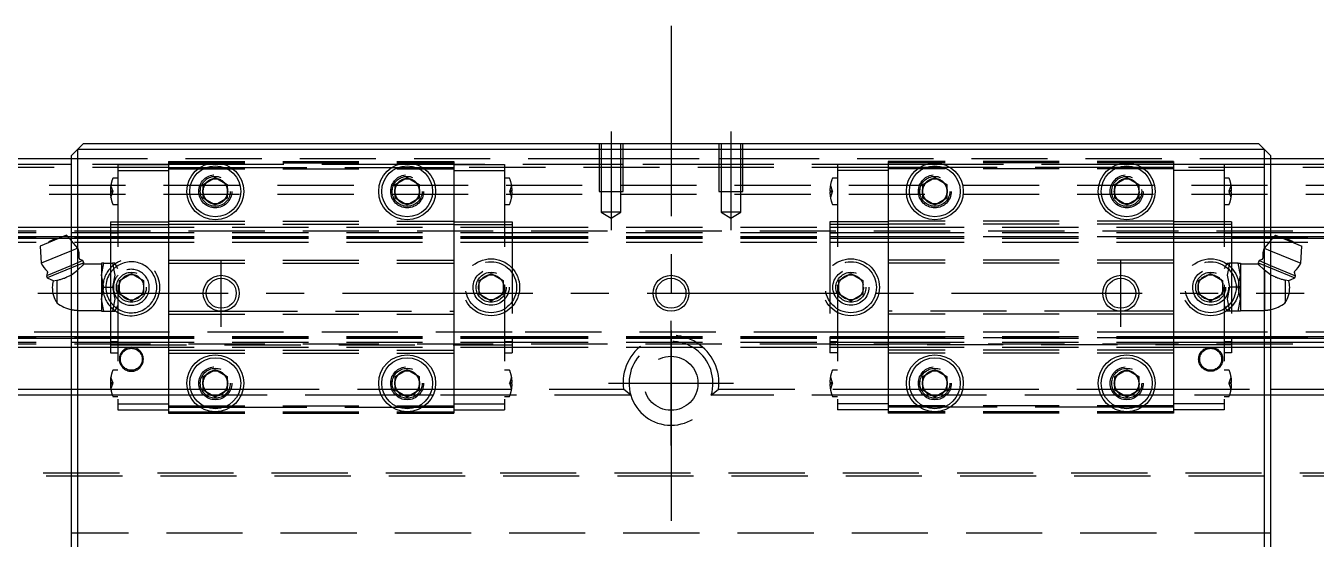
# Model space of a CAD drawing. Extents: x -8 to 924, y -350 to 120.
# Drawn here: x 182.4 to 397.6, y 34 to 119.6 of the extents above; entities that cross this region are included whole.
import ezdxf

# ---------------------------------------------------------------- set-up
doc = ezdxf.new("R2010")
doc.units = 0
doc.linetypes.add('CENTER', pattern=[50.8, 31.75, -6.35, 6.35, -6.35])
doc.linetypes.add('DASHED', pattern=[19.05, 12.7, -6.35])
doc.layers.get('0').update_dxf_attribs({"linetype": 'CONTINUOUS'})
doc.layers.add('CENTER', color=1, linetype='CENTER')

msp = doc.modelspace()

# ---------------------------------------------------------------- linework, layer by layer
at = {"color": 7, "linetype": 'CONTINUOUS'}
for p, q in [((190, 98), (191, 99)), ((191, 99), (192, 100)), ((191, 99), (191, -99)), ((389, 99), (191, 99)), ((192, 100), (388, 100)), ((388, 100), (389, 99)), ((389, 99), (390, 98)), ((389, -99), (389, 99)), ((2, 97.5), (190, 97.5)), ((190, -98), (190, 98)), ((390, 98), (390, -98)), ((390, 97.5), (578, 97.5)), ((190, 96.5), (1, 96.5)), ((579, 96.5), (390, 96.5)), ((212, 93.15), (214, 94.31)), ((212, 90.85), (212, 93.15)), ((214, 94.31), (216, 93.15)), ((216, 93.15), (216, 90.85)), ((244, 93.15), (246, 94.31)), ((244, 90.85), (244, 93.15)), ((246, 94.31), (248, 93.15)), ((248, 93.15), (248, 90.85)), ((332, 93.15), (334, 94.31)), ((332, 90.85), (332, 93.15)), ((334, 94.31), (336, 93.15)), ((336, 93.15), (336, 90.85)), ((364, 93.15), (366, 94.31)), ((364, 90.85), (364, 93.15)), ((366, 94.31), (368, 93.15)), ((368, 93.15), (368, 90.85)), ((214, 89.69), (212, 90.85)), ((216, 90.85), (214, 89.69)), ((246, 89.69), (244, 90.85)), ((248, 90.85), (246, 89.69)), ((334, 89.69), (332, 90.85)), ((336, 90.85), (334, 89.69)), ((366, 89.69), (364, 90.85)), ((368, 90.85), (366, 89.69)), ((0, 86), (190, 86)), ((0, 84.48), (188.73, 84.48)), ((0, 84.2), (188.05, 84.2)), ((189.2, 84.68), (184.77, 82.84)), ((190, 83.76), (189.2, 84.68)), ((189.37, 84.48), (190, 84.48)), ((189.62, 84.2), (190, 84.2)), ((390, 86), (580, 86)), ((390.8, 84.68), (390, 83.76)), ((390, 84.48), (390.63, 84.48)), ((390, 84.2), (390.38, 84.2)), ((390.8, 84.68), (395.23, 82.84)), ((391.27, 84.48), (580, 84.48)), ((391.95, 84.2), (580, 84.2)), ((184.77, 82.84), (184.97, 80)), ((190, 82.09), (184.97, 80)), ((390, 82.09), (395.03, 80)), ((395.03, 80), (395.23, 82.84)), ((190, 79.66), (185.83, 77.93)), ((390, 79.66), (394.17, 77.93)), ((186.04, 78.44), (185.83, 77.93)), ((185.83, 77.93), (185.98, 77.56)), ((190, 79.22), (185.98, 77.56)), ((185.98, 77.56), (187.1, 77.09)), ((188.6, 77.46), (188.73, 77.5)), ((188.73, 77.5), (188.86, 77.55)), ((188.86, 77.55), (189, 77.61)), ((189, 77.61), (189.13, 77.66)), ((189.13, 77.66), (189.26, 77.72)), ((189.26, 77.72), (189.39, 77.78)), ((189.39, 77.78), (189.52, 77.85)), ((189.52, 77.85), (189.66, 77.91)), ((189.66, 77.91), (189.79, 77.98)), ((189.79, 77.98), (189.91, 78.05)), ((189.91, 78.05), (190, 78.1)), ((390, 79.22), (394.02, 77.56)), ((390.09, 78.05), (390, 78.1)), ((390.22, 77.98), (390.09, 78.05)), ((390.35, 77.91), (390.22, 77.98)), ((390.48, 77.84), (390.35, 77.91)), ((390.61, 77.78), (390.48, 77.84)), ((390.74, 77.72), (390.61, 77.78)), ((390.88, 77.66), (390.74, 77.72)), ((391.01, 77.61), (390.88, 77.66)), ((391.14, 77.55), (391.01, 77.61)), ((391.27, 77.5), (391.14, 77.55)), ((391.41, 77.46), (391.27, 77.5)), ((392.9, 77.09), (394.02, 77.56)), ((394.17, 77.93), (393.96, 78.44)), ((394.02, 77.56), (394.17, 77.93)), ((186.94, 77.07), (187.6, 77.18)), ((187.6, 77.18), (187.74, 77.21)), ((187.6, 77.18), (187.6, 73.4)), ((187.74, 77.21), (187.88, 77.24)), ((187.88, 77.24), (188.02, 77.28)), ((188.02, 77.28), (188.17, 77.32)), ((188.17, 77.32), (188.32, 77.36)), ((188.32, 77.36), (188.47, 77.41)), ((188.47, 77.41), (188.6, 77.46)), ((391.53, 77.41), (391.41, 77.46)), ((391.69, 77.36), (391.53, 77.41)), ((391.84, 77.32), (391.69, 77.36)), ((391.98, 77.28), (391.84, 77.32)), ((392.13, 77.24), (391.98, 77.28)), ((392.27, 77.21), (392.13, 77.24)), ((392.4, 77.18), (392.27, 77.21)), ((393.06, 77.07), (392.4, 77.18)), ((392.4, 77.18), (392.4, 73.4)), ((0, 67.8), (190, 67.8)), ((0, 67.52), (190, 67.52)), ((390, 67.8), (580, 67.8)), ((390, 67.52), (580, 67.52)), ((0, 66), (190, 66)), ((390, 66), (580, 66)), ((212, 61.15), (214, 62.31)), ((212, 58.85), (212, 61.15)), ((214, 62.31), (216, 61.15)), ((216, 61.15), (216, 58.85)), ((244, 61.15), (246, 62.31)), ((244, 58.85), (244, 61.15)), ((246, 62.31), (248, 61.15)), ((248, 61.15), (248, 58.85)), ((332, 61.15), (334, 62.31)), ((332, 58.85), (332, 61.15)), ((334, 62.31), (336, 61.15)), ((336, 61.15), (336, 58.85)), ((364, 61.15), (366, 62.31)), ((364, 58.85), (364, 61.15)), ((366, 62.31), (368, 61.15)), ((368, 61.15), (368, 58.85)), ((177.94, 59), (190, 59)), ((214, 57.69), (212, 58.85)), ((216, 58.85), (214, 57.69)), ((246, 57.69), (244, 58.85)), ((248, 58.85), (246, 57.69)), ((334, 57.69), (332, 58.85)), ((336, 58.85), (334, 57.69)), ((366, 57.69), (364, 58.85)), ((368, 58.85), (366, 57.69)), ((390, 59), (402.06, 59)), ((190, 58), (176.71, 58)), ((403.29, 58), (390, 58))]:
    msp.add_line(p, q, dxfattribs=at)
at = {"color": 3, "linetype": 'DASHED'}
for p, q in [((278, 100), (278, 92)), ((278.35, 100), (278.35, 92)), ((281.65, 92), (281.65, 100)), ((282, 92), (282, 100)), ((298, 100), (298, 92)), ((298.35, 100), (298.35, 92)), ((301.65, 92), (301.65, 100)), ((302, 92), (302, 100)), ((190, 97.5), (278, 97.5)), ((206.2, 97), (206.2, 96)), ((206.2, 97), (253.8, 97)), ((253.8, 97), (253.8, 96)), ((278, 97.5), (282, 97.5)), ((282, 97.5), (298, 97.5)), ((298, 97.5), (302, 97.5)), ((302, 97.5), (390, 97.5)), ((326.2, 97), (326.2, 96)), ((373.8, 97), (326.2, 97)), ((373.8, 97), (373.8, 96)), ((206.2, 96), (0.5, 96)), ((206.2, 96.5), (190, 96.5)), ((197.77, 96.45), (206.2, 96.45)), ((197.77, 96.45), (197.77, 95.45)), ((197.77, 95.45), (197.77, 56.55)), ((197.77, 95.45), (206.2, 95.45)), ((206.2, 96.75), (253.8, 96.75)), ((212.48, 96.5), (206.2, 96.5)), ((206.2, 96), (206.2, 87)), ((206.2, 96), (211.44, 96)), ((206.2, 95.75), (253.8, 95.75)), ((211.44, 96), (212.56, 96)), ((215.52, 96.5), (212.48, 96.5)), ((212.56, 96), (215.44, 96)), ((215.44, 96), (216.56, 96)), ((244.48, 96.5), (215.52, 96.5)), ((216.56, 96), (243.44, 96)), ((243.44, 96), (244.56, 96)), ((247.52, 96.5), (244.48, 96.5)), ((244.56, 96), (247.44, 96)), ((247.44, 96), (248.56, 96)), ((253.8, 96.5), (247.52, 96.5)), ((248.56, 96), (253.8, 96)), ((278, 96.5), (253.8, 96.5)), ((253.8, 96.45), (262.23, 96.45)), ((253.8, 96), (253.8, 87)), ((326.2, 96), (253.8, 96)), ((253.8, 95.45), (262.23, 95.45)), ((262.23, 96.45), (262.23, 95.45)), ((262.23, 95.45), (262.23, 56.55)), ((282, 96.5), (278, 96.5)), ((298, 96.5), (282, 96.5)), ((302, 96.5), (298, 96.5)), ((326.2, 96.5), (302, 96.5)), ((317.77, 96.45), (317.77, 95.45)), ((326.2, 96.45), (317.77, 96.45)), ((326.2, 95.45), (317.77, 95.45)), ((317.77, 95.45), (317.77, 56.55)), ((373.8, 96.75), (326.2, 96.75)), ((332.48, 96.5), (326.2, 96.5)), ((326.2, 96), (326.2, 87)), ((331.44, 96), (326.2, 96)), ((373.8, 95.75), (326.2, 95.75)), ((332.56, 96), (331.44, 96)), ((335.52, 96.5), (332.48, 96.5)), ((335.44, 96), (332.56, 96)), ((336.56, 96), (335.44, 96)), ((364.48, 96.5), (335.52, 96.5)), ((363.44, 96), (336.56, 96)), ((364.56, 96), (363.44, 96)), ((367.52, 96.5), (364.48, 96.5)), ((367.44, 96), (364.56, 96)), ((368.56, 96), (367.44, 96)), ((373.8, 96.5), (367.52, 96.5)), ((373.8, 96), (368.56, 96)), ((390, 96.5), (373.8, 96.5)), ((382.23, 96.45), (373.8, 96.45)), ((373.8, 96), (373.8, 87)), ((579.5, 96), (373.8, 96)), ((382.23, 95.45), (373.8, 95.45)), ((382.23, 96.45), (382.23, 95.45)), ((382.23, 95.45), (382.23, 56.55)), ((580, 93), (0, 93)), ((196.9, 92.1), (196.58, 93)), ((197.77, 94.2), (196.99, 94.2)), ((263.01, 94.2), (262.23, 94.2)), ((263.42, 93), (263.1, 92.1)), ((316.58, 93), (316.9, 92.1)), ((317.77, 94.2), (316.99, 94.2)), ((383.01, 94.2), (382.23, 94.2)), ((383.1, 92.1), (383.42, 93)), ((580, 91.5), (0, 91.5)), ((196.58, 92.1), (196.5, 92.1)), ((196.5, 91.9), (196.58, 91.9)), ((196.58, 92.1), (196.9, 92.1)), ((196.58, 91.9), (196.58, 92.1)), ((196.58, 91), (196.9, 91.9)), ((196.58, 91.9), (196.9, 91.9)), ((196.9, 92.1), (196.94, 92)), ((196.9, 91.9), (196.94, 92)), ((211.5, 92), (211.53, 92.41)), ((243.5, 92), (243.53, 92.41)), ((263.1, 92.1), (263.06, 92)), ((263.1, 91.9), (263.06, 92)), ((263.42, 92.1), (263.1, 92.1)), ((263.1, 91.9), (263.42, 91)), ((263.42, 91.9), (263.1, 91.9)), ((263.5, 92.1), (263.42, 92.1)), ((263.42, 92.1), (263.42, 91.9)), ((263.42, 91.9), (263.5, 91.9)), ((278, 92), (282, 92)), ((278.35, 92), (278.35, 88.5)), ((281.65, 88.5), (281.65, 92)), ((298, 92), (302, 92)), ((298.35, 92), (298.35, 88.5)), ((301.65, 88.5), (301.65, 92)), ((316.5, 92.1), (316.58, 92.1)), ((316.58, 91.9), (316.5, 91.9)), ((316.58, 92.1), (316.9, 92.1)), ((316.58, 92.1), (316.58, 91.9)), ((316.9, 91.9), (316.58, 91)), ((316.58, 91.9), (316.9, 91.9)), ((316.9, 92.1), (316.94, 92)), ((316.9, 91.9), (316.94, 92)), ((331.5, 92), (331.53, 92.41)), ((368.48, 92.29), (368.5, 92)), ((383.1, 92.1), (383.06, 92)), ((383.1, 91.9), (383.06, 92)), ((383.42, 92.1), (383.1, 92.1)), ((383.42, 91), (383.1, 91.9)), ((383.42, 91.9), (383.1, 91.9)), ((383.42, 91.9), (383.42, 92.1)), ((383.42, 92.1), (383.5, 92.1)), ((383.5, 91.9), (383.42, 91.9)), ((196.99, 89.8), (197.77, 89.8)), ((262.23, 89.8), (263.01, 89.8)), ((278.35, 88.5), (280, 87.55)), ((281.65, 88.5), (278.35, 88.5)), ((280, 87.55), (281.65, 88.5)), ((298.35, 88.5), (300, 87.55)), ((301.65, 88.5), (298.35, 88.5)), ((300, 87.55), (301.65, 88.5)), ((316.99, 89.8), (317.77, 89.8)), ((382.23, 89.8), (383.01, 89.8)), ((196.5, 86.93), (197.77, 86.93)), ((196.5, 86.93), (196.5, 84.33)), ((196.5, 86.92), (197.77, 86.92)), ((196.5, 86.46), (197.77, 86.46)), ((197.77, 86.93), (206.2, 86.93)), ((197.77, 86.46), (206.2, 86.46)), ((206.2, 87), (206.2, 86.5)), ((206.2, 87), (253.8, 87)), ((206.2, 86.5), (206.2, 80.5)), ((206.2, 86.5), (253.8, 86.5)), ((253.8, 87), (253.8, 86.5)), ((253.8, 86.93), (262.23, 86.93)), ((253.8, 86.5), (253.8, 80.5)), ((253.8, 86.46), (262.23, 86.46)), ((262.23, 86.93), (263.5, 86.93)), ((262.23, 86.92), (263.5, 86.92)), ((262.23, 86.46), (263.5, 86.46)), ((263.5, 86.93), (263.5, 84.33)), ((317.77, 86.93), (316.5, 86.93)), ((316.5, 86.93), (316.5, 84.33)), ((317.77, 86.92), (316.5, 86.92)), ((317.77, 86.46), (316.5, 86.46)), ((326.2, 86.93), (317.77, 86.93)), ((326.2, 86.46), (317.77, 86.46)), ((326.2, 87), (326.2, 86.5)), ((373.8, 87), (326.2, 87)), ((326.2, 86.5), (326.2, 80.5)), ((373.8, 86.5), (326.2, 86.5)), ((373.8, 87), (373.8, 86.5)), ((382.23, 86.93), (373.8, 86.93)), ((373.8, 86.5), (373.8, 80.5)), ((382.23, 86.46), (373.8, 86.46)), ((383.5, 86.93), (382.23, 86.93)), ((383.5, 86.92), (382.23, 86.92)), ((383.5, 86.46), (382.23, 86.46)), ((383.5, 86.93), (383.5, 84.33)), ((0, 85.4), (580, 85.4)), ((0, 85.15), (190, 85.15)), ((0, 84.42), (196.5, 84.42)), ((188.05, 84.2), (189.62, 84.2)), ((188.73, 84.48), (189.37, 84.48)), ((190, 86), (196.5, 86)), ((190, 85.15), (196.5, 85.15)), ((190, 84.48), (196.5, 84.48)), ((190, 84.2), (196.5, 84.2)), ((196.5, 86), (197.77, 86)), ((196.5, 85.15), (197.77, 85.15)), ((196.5, 85.08), (197.77, 85.08)), ((196.5, 84.48), (197.77, 84.48)), ((196.5, 84.42), (197.77, 84.42)), ((196.5, 84.33), (196.5, 80)), ((196.5, 84.2), (197.77, 84.2)), ((197.77, 86), (263.5, 86)), ((197.77, 85.15), (263.5, 85.15)), ((197.77, 84.48), (263.5, 84.48)), ((197.77, 84.42), (263.5, 84.42)), ((197.77, 84.2), (263.5, 84.2)), ((262.23, 85.08), (263.5, 85.08)), ((263.5, 86), (316.5, 86)), ((263.5, 85.15), (316.5, 85.15)), ((263.5, 84.48), (316.5, 84.48)), ((263.5, 84.42), (316.5, 84.42)), ((263.5, 84.33), (263.5, 67.67)), ((263.5, 84.2), (316.5, 84.2)), ((316.5, 86), (326.2, 86)), ((316.5, 85.15), (326.2, 85.15)), ((316.5, 85.08), (317.77, 85.08)), ((316.5, 84.48), (326.2, 84.48)), ((326.2, 84.42), (316.5, 84.42)), ((316.5, 84.33), (316.5, 67.67)), ((316.5, 84.2), (326.2, 84.2)), ((326.2, 86), (373.8, 86)), ((326.2, 85.15), (373.8, 85.15)), ((326.2, 84.48), (373.8, 84.48)), ((373.8, 84.42), (326.2, 84.42)), ((326.2, 84.2), (373.8, 84.2)), ((373.8, 86), (383.5, 86)), ((373.8, 85.15), (383.5, 85.15)), ((373.8, 84.48), (383.5, 84.48)), ((383.5, 84.42), (373.8, 84.42)), ((373.8, 84.2), (383.5, 84.2)), ((382.23, 85.08), (383.5, 85.08)), ((383.5, 86), (390, 86)), ((383.5, 85.15), (390, 85.15)), ((383.5, 84.48), (390, 84.48)), ((383.5, 84.42), (580, 84.42)), ((383.5, 84.33), (383.5, 67.67)), ((383.5, 84.2), (390, 84.2)), ((390, 85.15), (580, 85.15)), ((390.38, 84.2), (391.95, 84.2)), ((390.63, 84.48), (391.27, 84.48)), ((0, 83.5), (196.5, 83.5)), ((191.07, 82.53), (190, 83.76)), ((191.07, 82.53), (190, 82.09)), ((196.5, 83.5), (197.77, 83.5)), ((197.77, 83.5), (263.5, 83.5)), ((263.5, 83.5), (316.5, 83.5)), ((316.5, 83.5), (326.2, 83.5)), ((326.2, 83.5), (373.8, 83.5)), ((373.8, 83.5), (383.5, 83.5)), ((383.5, 83.5), (580, 83.5)), ((390, 83.76), (388.93, 82.53)), ((388.93, 82.53), (390, 82.09)), ((191.93, 80.45), (190, 79.66)), ((192.08, 80.08), (190, 79.22)), ((191.04, 78.83), (192.08, 79.85)), ((191.93, 80.45), (191.42, 80.66)), ((191.9, 79.64), (192.08, 80.08)), ((192.08, 80.08), (191.93, 80.45)), ((195.04, 79.85), (192.08, 79.85)), ((195.4, 80), (195.04, 80)), ((195.04, 80), (195.04, 78)), ((195.04, 78), (195.4, 80)), ((195.4, 80), (196.87, 80)), ((196.5, 80), (196.5, 72)), ((197.22, 80), (196.87, 80)), ((196.87, 80), (197.22, 78)), ((197.77, 79.06), (197.22, 80)), ((206.2, 80.5), (206.2, 80)), ((206.2, 80.5), (253.8, 80.5)), ((206.2, 80), (206.2, 72)), ((206.2, 80), (253.8, 80)), ((253.8, 80.5), (253.8, 80)), ((253.8, 80), (253.8, 72)), ((326.2, 80.5), (326.2, 80)), ((373.8, 80.5), (326.2, 80.5)), ((326.2, 80), (326.2, 72)), ((373.8, 80), (326.2, 80)), ((373.8, 80.5), (373.8, 80)), ((373.8, 80), (373.8, 72)), ((382.78, 80), (382.23, 79.06)), ((382.78, 80), (383.13, 80)), ((383.13, 80), (382.78, 78)), ((384.6, 80), (383.13, 80)), ((384.6, 80), (384.96, 80)), ((384.96, 78), (384.6, 80)), ((384.96, 80), (384.96, 78)), ((387.92, 79.85), (384.96, 79.85)), ((388.07, 80.45), (387.92, 80.08)), ((387.92, 80.08), (388.1, 79.64)), ((387.92, 80.08), (390, 79.22)), ((388.96, 78.83), (387.92, 79.85)), ((388.58, 80.66), (388.07, 80.45)), ((388.07, 80.45), (390, 79.66)), ((190, 78.1), (191.04, 78.83)), ((191.04, 78.83), (191.04, 72.15)), ((195.04, 78), (195.04, 74)), ((195.4, 76), (195.04, 78)), ((197.22, 78), (196.87, 76)), ((198, 77.15), (200, 78.31)), ((200, 78.31), (202, 77.15)), ((258, 77.15), (260, 78.31)), ((260, 78.31), (262, 77.15)), ((318, 77.15), (320, 78.31)), ((320, 78.31), (322, 77.15)), ((378, 77.15), (380, 78.31)), ((380, 78.31), (382, 77.15)), ((382.78, 78), (383.13, 76)), ((384.6, 76), (384.96, 78)), ((384.96, 78), (384.96, 74)), ((390, 78.1), (388.96, 78.83)), ((388.96, 78.83), (388.96, 72.15)), ((195.04, 74), (195.4, 76)), ((195.4, 76), (196.87, 76)), ((196.87, 76), (197.22, 74)), ((197.5, 76), (197.53, 76.41)), ((198, 74.85), (198, 77.15)), ((202, 77.15), (202, 74.85)), ((257.5, 76), (257.53, 76.37)), ((258, 74.85), (258, 77.15)), ((262, 77.15), (262, 74.85)), ((317.5, 76), (317.53, 76.41)), ((318, 74.85), (318, 77.15)), ((322, 77.15), (322, 74.85)), ((377.5, 76), (377.53, 76.41)), ((378, 74.85), (378, 77.15)), ((382, 77.15), (382, 74.85)), ((383.13, 76), (382.78, 74)), ((384.6, 76), (383.13, 76)), ((384.96, 74), (384.6, 76)), ((195.04, 74), (195.04, 72)), ((195.4, 72), (195.04, 74)), ((197.22, 74), (196.87, 72)), ((200, 73.69), (198, 74.85)), ((202, 74.85), (200, 73.69)), ((260, 73.69), (258, 74.85)), ((262, 74.85), (260, 73.69)), ((320, 73.69), (318, 74.85)), ((322, 74.85), (320, 73.69)), ((380, 73.69), (378, 74.85)), ((382, 74.85), (380, 73.69)), ((382.78, 74), (383.13, 72)), ((384.6, 72), (384.96, 74)), ((384.96, 74), (384.96, 72)), ((191.04, 72.15), (195.04, 72.15)), ((195.04, 72), (195.4, 72)), ((195.4, 72), (196.87, 72)), ((196.5, 72), (196.5, 67.67)), ((196.87, 72), (197.22, 72)), ((197.22, 72), (197.77, 72.94)), ((206.2, 72), (206.2, 71.5)), ((206.2, 72), (215, 72)), ((206.2, 71.5), (206.2, 65.5)), ((206.2, 71.5), (253.8, 71.5)), ((215, 72), (253.8, 72)), ((253.8, 72), (253.8, 71.5)), ((253.8, 71.5), (253.8, 65.5)), ((326.2, 72), (326.2, 71.5)), ((365, 72), (326.2, 72)), ((326.2, 71.5), (326.2, 65.5)), ((373.8, 71.5), (326.2, 71.5)), ((373.8, 72), (365, 72)), ((373.8, 72), (373.8, 71.5)), ((373.8, 71.5), (373.8, 65.5)), ((382.23, 72.94), (382.78, 72)), ((383.13, 72), (382.78, 72)), ((384.6, 72), (383.13, 72)), ((384.96, 72), (384.6, 72)), ((384.96, 72.15), (388.96, 72.15)), ((196.5, 68.5), (0, 68.5)), ((0, 67.58), (196.5, 67.58)), ((0, 66.85), (190, 66.85)), ((190, 67.8), (196.5, 67.8)), ((190, 67.52), (196.5, 67.52)), ((190, 66.85), (196.5, 66.85)), ((197.77, 68.5), (196.5, 68.5)), ((196.5, 67.8), (197.77, 67.8)), ((196.5, 67.67), (196.5, 65.07)), ((196.5, 67.58), (197.77, 67.58)), ((196.5, 67.52), (197.77, 67.52)), ((197.77, 66.92), (196.5, 66.92)), ((196.5, 66.85), (197.77, 66.85)), ((263.5, 68.5), (197.77, 68.5)), ((197.77, 67.8), (263.5, 67.8)), ((197.77, 67.58), (263.5, 67.58)), ((197.77, 67.52), (263.5, 67.52)), ((197.77, 66.85), (263.5, 66.85)), ((263.5, 66.92), (262.23, 66.92)), ((316.5, 68.5), (263.5, 68.5)), ((263.5, 67.8), (316.5, 67.8)), ((263.5, 67.67), (263.5, 65.07)), ((263.5, 67.58), (316.5, 67.58)), ((263.5, 67.52), (316.5, 67.52)), ((263.5, 66.85), (316.5, 66.85)), ((326.2, 68.5), (316.5, 68.5)), ((316.5, 67.8), (326.2, 67.8)), ((316.5, 67.67), (316.5, 65.07)), ((326.2, 67.58), (316.5, 67.58)), ((316.5, 67.52), (326.2, 67.52)), ((317.77, 66.92), (316.5, 66.92)), ((316.5, 66.85), (326.2, 66.85)), ((373.8, 68.5), (326.2, 68.5)), ((326.2, 67.8), (373.8, 67.8)), ((373.8, 67.58), (326.2, 67.58)), ((326.2, 67.52), (373.8, 67.52)), ((326.2, 66.85), (373.8, 66.85)), ((383.5, 68.5), (373.8, 68.5)), ((373.8, 67.8), (383.5, 67.8)), ((383.5, 67.58), (373.8, 67.58)), ((373.8, 67.52), (383.5, 67.52)), ((373.8, 66.85), (383.5, 66.85)), ((383.5, 66.92), (382.23, 66.92)), ((580, 68.5), (383.5, 68.5)), ((383.5, 67.8), (390, 67.8)), ((383.5, 67.67), (383.5, 65.07)), ((383.5, 67.58), (580, 67.58)), ((383.5, 67.52), (390, 67.52)), ((383.5, 66.85), (390, 66.85)), ((390, 66.85), (580, 66.85)), ((0, 66.6), (580, 66.6)), ((190, 66), (196.5, 66)), ((196.5, 66.4), (263.5, 66.4)), ((196.5, 66), (197.77, 66)), ((196.5, 65.08), (197.77, 65.08)), ((196.5, 65.07), (197.77, 65.07)), ((197.77, 66), (263.5, 66)), ((206.2, 65.5), (206.2, 65)), ((206.2, 65.5), (253.8, 65.5)), ((206.2, 65), (206.2, 56)), ((206.2, 65), (253.8, 65)), ((253.8, 65.5), (253.8, 65)), ((253.8, 65), (253.8, 56)), ((262.23, 65.08), (263.5, 65.08)), ((262.23, 65.07), (263.5, 65.07)), ((263.5, 66), (316.5, 66)), ((383.5, 66.4), (316.5, 66.4)), ((316.5, 66), (326.2, 66)), ((317.77, 65.08), (316.5, 65.08)), ((317.77, 65.07), (316.5, 65.07)), ((326.2, 66), (373.8, 66)), ((326.2, 65.5), (326.2, 65)), ((373.8, 65.5), (326.2, 65.5)), ((326.2, 65), (326.2, 56)), ((373.8, 65), (326.2, 65)), ((373.8, 66), (383.5, 66)), ((373.8, 65.5), (373.8, 65)), ((373.8, 65), (373.8, 56)), ((383.5, 65.08), (382.23, 65.08)), ((383.5, 65.07), (382.23, 65.07)), ((383.5, 66), (390, 66)), ((196.9, 60.1), (196.58, 61)), ((197.77, 62.2), (196.99, 62.2)), ((211.5, 60), (211.53, 60.41)), ((243.5, 60), (243.53, 60.41)), ((263.01, 62.2), (262.23, 62.2)), ((263.42, 61), (263.1, 60.1)), ((316.58, 61), (316.9, 60.1)), ((317.77, 62.2), (316.99, 62.2)), ((331.5, 60), (331.53, 60.41)), ((363.5, 60), (363.53, 60.41)), ((383.01, 62.2), (382.23, 62.2)), ((383.1, 60.1), (383.42, 61)), ((190, 59), (196.58, 59)), ((196.58, 60.1), (196.5, 60.1)), ((196.5, 59.9), (196.58, 59.9)), ((196.58, 60.1), (196.9, 60.1)), ((196.58, 59.9), (196.58, 60.1)), ((196.58, 59), (196.9, 59.9)), ((196.58, 59.9), (196.9, 59.9)), ((196.58, 59), (197.77, 59)), ((196.9, 60.1), (196.94, 60)), ((196.9, 59.9), (196.94, 60)), ((197.77, 59), (209.36, 59)), ((209.36, 59), (209.87, 59)), ((209.87, 59), (211.44, 59)), ((211.44, 59), (211.71, 59)), ((211.71, 59), (212, 59)), ((212, 59), (212.15, 59)), ((212.15, 59), (212.2, 59)), ((212.2, 59), (215.8, 59)), ((215.8, 59), (215.85, 59)), ((215.85, 59), (216, 59)), ((216, 59), (216.29, 59)), ((216.29, 59), (216.56, 59)), ((216.56, 59), (218.13, 59)), ((218.13, 59), (218.64, 59)), ((218.64, 59), (241.36, 59)), ((241.36, 59), (241.87, 59)), ((241.87, 59), (243.44, 59)), ((243.44, 59), (243.71, 59)), ((243.71, 59), (244, 59)), ((244, 59), (244.15, 59)), ((244.15, 59), (244.2, 59)), ((244.2, 59), (247.8, 59)), ((247.8, 59), (247.85, 59)), ((247.85, 59), (248, 59)), ((248, 59), (248.29, 59)), ((248.29, 59), (248.56, 59)), ((248.56, 59), (250.13, 59)), ((250.13, 59), (250.64, 59)), ((250.64, 59), (282.06, 59)), ((263.1, 60.1), (263.06, 60)), ((263.1, 59.9), (263.06, 60)), ((263.42, 60.1), (263.1, 60.1)), ((263.1, 59.9), (263.42, 59)), ((263.42, 59.9), (263.1, 59.9)), ((263.5, 60.1), (263.42, 60.1)), ((263.42, 60.1), (263.42, 59.9)), ((263.42, 59.9), (263.5, 59.9)), ((283.29, 58), (282.06, 59)), ((296.71, 58), (297.94, 59)), ((297.94, 59), (326.2, 59)), ((316.5, 60.1), (316.58, 60.1)), ((316.58, 59.9), (316.5, 59.9)), ((316.58, 60.1), (316.9, 60.1)), ((316.58, 60.1), (316.58, 59.9)), ((316.9, 59.9), (316.58, 59)), ((316.58, 59.9), (316.9, 59.9)), ((316.9, 60.1), (316.94, 60)), ((316.9, 59.9), (316.94, 60)), ((326.2, 59), (329.36, 59)), ((329.36, 59), (329.87, 59)), ((329.87, 59), (331.44, 59)), ((331.44, 59), (331.71, 59)), ((331.71, 59), (332, 59)), ((332, 59), (332.15, 59)), ((332.15, 59), (332.2, 59)), ((332.2, 59), (335.8, 59)), ((335.8, 59), (335.85, 59)), ((335.85, 59), (336, 59)), ((336, 59), (336.29, 59)), ((336.29, 59), (336.56, 59)), ((336.56, 59), (338.13, 59)), ((338.13, 59), (338.64, 59)), ((338.64, 59), (361.36, 59)), ((361.36, 59), (361.87, 59)), ((361.87, 59), (363.44, 59)), ((363.44, 59), (363.71, 59)), ((363.71, 59), (364, 59)), ((364, 59), (364.15, 59)), ((364.15, 59), (364.2, 59)), ((364.2, 59), (367.8, 59)), ((367.8, 59), (367.85, 59)), ((367.85, 59), (368, 59)), ((368, 59), (368.29, 59)), ((368.29, 59), (368.56, 59)), ((368.56, 59), (370.13, 59)), ((370.13, 59), (370.64, 59)), ((370.64, 59), (373.8, 59)), ((373.8, 59), (390, 59)), ((383.1, 60.1), (383.06, 60)), ((383.1, 59.9), (383.06, 60)), ((383.42, 60.1), (383.1, 60.1)), ((383.42, 59), (383.1, 59.9)), ((383.42, 59.9), (383.1, 59.9)), ((383.42, 59.9), (383.42, 60.1)), ((383.42, 60.1), (383.5, 60.1)), ((383.5, 59.9), (383.42, 59.9)), ((196.84, 58), (190, 58)), ((197.77, 58), (196.84, 58)), ((196.99, 57.8), (197.77, 57.8)), ((209.69, 58), (197.77, 58)), ((197.77, 56.55), (197.77, 55.55)), ((197.77, 56.55), (206.2, 56.55)), ((206.2, 56.25), (253.8, 56.25)), ((206.2, 56), (206.2, 55)), ((206.2, 56), (211.44, 56)), ((210.25, 58), (209.69, 58)), ((212.11, 58), (210.25, 58)), ((211.44, 56), (212.56, 56)), ((212.5, 58), (212.11, 58)), ((213.36, 58), (212.5, 58)), ((212.56, 56), (215.44, 56)), ((213.46, 58), (213.36, 58)), ((213.5, 58), (213.46, 58)), ((214.5, 58), (213.5, 58)), ((214.54, 58), (214.5, 58)), ((214.64, 58), (214.54, 58)), ((215.5, 58), (214.64, 58)), ((215.44, 56), (216.56, 56)), ((215.89, 58), (215.5, 58)), ((217.75, 58), (215.89, 58)), ((216.56, 56), (243.44, 56)), ((218.31, 58), (217.75, 58)), ((241.69, 58), (218.31, 58)), ((242.25, 58), (241.69, 58)), ((244.11, 58), (242.25, 58)), ((243.44, 56), (244.56, 56)), ((244.5, 58), (244.11, 58)), ((245.36, 58), (244.5, 58)), ((244.56, 56), (247.44, 56)), ((245.46, 58), (245.36, 58)), ((245.5, 58), (245.46, 58)), ((246.5, 58), (245.5, 58)), ((246.54, 58), (246.5, 58)), ((246.64, 58), (246.54, 58)), ((247.5, 58), (246.64, 58)), ((247.44, 56), (248.56, 56)), ((247.89, 58), (247.5, 58)), ((249.75, 58), (247.89, 58)), ((248.56, 56), (253.8, 56)), ((250.31, 58), (249.75, 58)), ((283.29, 58), (250.31, 58)), ((253.8, 56.55), (262.23, 56.55)), ((253.8, 56), (253.8, 55)), ((262.23, 57.8), (263.01, 57.8)), ((262.23, 56.55), (262.23, 55.55)), ((326.2, 58), (296.71, 58)), ((316.99, 57.8), (317.77, 57.8)), ((317.77, 56.55), (317.77, 55.55)), ((326.2, 56.55), (317.77, 56.55)), ((329.69, 58), (326.2, 58)), ((373.8, 56.25), (326.2, 56.25)), ((326.2, 56), (326.2, 55)), ((331.44, 56), (326.2, 56)), ((330.25, 58), (329.69, 58)), ((332.11, 58), (330.25, 58)), ((332.56, 56), (331.44, 56)), ((332.5, 58), (332.11, 58)), ((333.36, 58), (332.5, 58)), ((335.44, 56), (332.56, 56)), ((333.46, 58), (333.36, 58)), ((333.5, 58), (333.46, 58)), ((334.5, 58), (333.5, 58)), ((334.54, 58), (334.5, 58)), ((334.64, 58), (334.54, 58)), ((335.5, 58), (334.64, 58)), ((336.56, 56), (335.44, 56)), ((335.89, 58), (335.5, 58)), ((337.75, 58), (335.89, 58)), ((363.44, 56), (336.56, 56)), ((338.31, 58), (337.75, 58)), ((361.69, 58), (338.31, 58)), ((362.25, 58), (361.69, 58)), ((364.11, 58), (362.25, 58)), ((364.56, 56), (363.44, 56)), ((364.5, 58), (364.11, 58)), ((365.36, 58), (364.5, 58)), ((367.44, 56), (364.56, 56)), ((365.46, 58), (365.36, 58)), ((365.5, 58), (365.46, 58)), ((366.5, 58), (365.5, 58)), ((366.54, 58), (366.5, 58)), ((366.64, 58), (366.54, 58)), ((367.5, 58), (366.64, 58)), ((368.56, 56), (367.44, 56)), ((367.89, 58), (367.5, 58)), ((369.75, 58), (367.89, 58)), ((373.8, 56), (368.56, 56)), ((370.31, 58), (369.75, 58)), ((373.8, 58), (370.31, 58)), ((390, 58), (373.8, 58)), ((382.23, 56.55), (373.8, 56.55)), ((373.8, 56), (373.8, 55)), ((382.23, 57.8), (383.01, 57.8)), ((382.23, 56.55), (382.23, 55.55)), ((197.77, 55.55), (206.2, 55.55)), ((206.2, 55.25), (253.8, 55.25)), ((206.2, 55), (253.8, 55)), ((253.8, 55.55), (262.23, 55.55)), ((326.2, 55.55), (317.77, 55.55)), ((373.8, 55.25), (326.2, 55.25)), ((373.8, 55), (326.2, 55)), ((382.23, 55.55), (373.8, 55.55)), ((579.5, 44.5), (0.5, 44.5)), ((579, 45), (1, 45)), ((390, 35), (190, 35))]:
    msp.add_line(p, q, dxfattribs=at)
at = {"color": 7, "linetype": 'CONTINUOUS'}
for centre, radius in [((214, 92), 4.75), ((214, 92), 4.25), ((246, 92), 4.75), ((246, 92), 4.25), ((334, 92), 4.75), ((334, 92), 4.25), ((366, 92), 4.75), ((366, 92), 4.25), ((215, 75), 2.5), ((290, 75), 3), ((290, 75), 2.5), ((365, 75), 2.5), ((214, 60), 4.75), ((246, 60), 4.75), ((334, 60), 4.75), ((366, 60), 4.75), ((214, 60), 4.25), ((246, 60), 4.25), ((334, 60), 4.25), ((366, 60), 4.25)]:
    msp.add_circle(centre, radius, dxfattribs=at)
at = {"color": 3, "linetype": 'DASHED'}
for centre, radius in [((214, 92), 2.75), ((246, 92), 2.75), ((334, 92), 2.75), ((366, 92), 2.75), ((214, 92), 2.5), ((214, 92), 2.07), ((246, 92), 2.5), ((246, 92), 2.07), ((334, 92), 2.5), ((334, 92), 2.07), ((366, 92), 2.5), ((366, 92), 2.07), ((260, 76), 4.75), ((260, 76), 4.25), ((320, 76), 4.75), ((320, 76), 4.25), ((380, 76), 4.75), ((380, 76), 4.25), ((200, 76), 2.5), ((260, 76), 3), ((260, 76), 2.5), ((260, 76), 2.1), ((320, 76), 3), ((320, 76), 2.5), ((320, 76), 2.1), ((380, 76), 3), ((380, 76), 2.5), ((380, 76), 2.1), ((200, 64), 1.83), ((380, 64), 2), ((380, 64), 1.83), ((214, 60), 2.75), ((214, 60), 2.5), ((246, 60), 2.75), ((246, 60), 2.5), ((290, 60), 4.5), ((334, 60), 2.75), ((334, 60), 2.5), ((366, 60), 2.75), ((366, 60), 2.5), ((214, 60), 2.07), ((246, 60), 2.07), ((334, 60), 2.07), ((366, 60), 2.07)]:
    msp.add_circle(centre, radius, dxfattribs=at)
at = {"color": 3, "linetype": 'CONTINUOUS'}
for centre in [(215, 75), (365, 75)]:
    msp.add_circle(centre, 3, dxfattribs=at)
at = {"color": 3, "linetype": 'DASHED'}
for centre, radius, start, end in [((202.5, 92), 6, 170.4203, 179.0449), ((202.5, 92), 6, 159.1494, 170.4059), ((196.99, 94.1), 0.1, 90, 159.1494), ((214, 92), 2.1, 162.2472, 180), ((214, 92), 2.06, 134.0859, 165.9141), ((214, 92), 2.1, 137.7528, 162.2472), ((214, 92), 2.1, 102.2472, 137.7528), ((214, 92), 2.06, 105.9141, 134.0859), ((214, 92), 2.06, 74.0859, 105.9141), ((214, 92), 2.1, 77.7528, 102.2472), ((214, 92), 2.1, 42.2472, 77.7528), ((214, 92), 2.06, 45.9141, 74.0859), ((214, 92), 2.06, 14.0859, 45.9141), ((214, 92), 2.1, 17.7528, 42.2472), ((214, 92), 2.1, 342.2472, 17.7528), ((246, 92), 2.1, 162.2472, 180), ((246, 92), 2.06, 134.0859, 165.9141), ((246, 92), 2.1, 137.7528, 162.2472), ((246, 92), 2.1, 102.2472, 137.7528), ((246, 92), 2.06, 105.9141, 134.0859), ((246, 92), 2.06, 74.0859, 105.9141), ((246, 92), 2.1, 77.7528, 102.2472), ((246, 92), 2.1, 42.2472, 77.7528), ((246, 92), 2.06, 45.9141, 74.0859), ((246, 92), 2.06, 14.0859, 45.9141), ((246, 92), 2.1, 17.7528, 42.2472), ((246, 92), 2.1, 342.2472, 17.7528), ((263.01, 94.1), 0.1, 20.8506, 90), ((257.5, 92), 6, 9.5941, 20.8506), ((257.5, 92), 6, 0.9551, 9.5797), ((322.5, 92), 6, 170.4203, 179.0449), ((322.5, 92), 6, 159.1494, 170.4059), ((316.99, 94.1), 0.1, 90, 159.1494), ((334, 92), 2.1, 162.2472, 180), ((334, 92), 2.06, 134.0859, 165.9141), ((334, 92), 2.1, 137.7528, 162.2472), ((334, 92), 2.1, 102.2472, 137.7528), ((334, 92), 2.06, 105.9141, 134.0859), ((334, 92), 2.06, 74.0859, 105.9141), ((334, 92), 2.1, 77.7528, 102.2472), ((334, 92), 2.1, 42.2472, 77.7528), ((334, 92), 2.06, 45.9141, 74.0859), ((334, 92), 2.06, 14.0859, 45.9141), ((334, 92), 2.1, 17.7528, 42.2472), ((334, 92), 2.1, 342.2472, 17.7528), ((366, 92), 2.1, 162.2472, 180), ((366, 92), 2.06, 134.0859, 165.9141), ((366, 92), 2.1, 137.7528, 162.2472), ((366, 92), 2.1, 102.2472, 137.7528), ((366, 92), 2.06, 105.9141, 134.0859), ((366, 92), 2.06, 74.0859, 105.9141), ((366, 92), 2.1, 77.7528, 102.2472), ((366, 92), 2.1, 42.2472, 77.7528), ((366, 92), 2.06, 45.9141, 74.0859), ((366, 92), 2.06, 14.0859, 45.9141), ((366, 92), 2.1, 17.7528, 42.2472), ((366, 92), 2.1, 342.2472, 17.7528), ((383.01, 94.1), 0.1, 20.8506, 90), ((377.5, 92), 6, 9.5941, 20.8506), ((377.5, 92), 6, 0.9551, 9.5797), ((202.5, 92), 6, 180.9551, 189.5797), ((202.5, 92), 6, 189.5941, 200.8506), ((214, 92), 2.1, 180, 197.7528), ((214, 92), 2.06, 165.9141, 194.0859), ((214, 92), 2.06, 194.0859, 225.9141), ((214, 92), 2.1, 197.7528, 222.2472), ((214, 92), 2.1, 222.2472, 257.7528), ((214, 92), 2.06, 225.9141, 254.0859), ((214, 92), 2.1, 282.2472, 317.7528), ((214, 92), 2.06, 285.9141, 314.0859), ((214, 92), 2.06, 314.0859, 345.9141), ((214, 92), 2.1, 317.7528, 342.2472), ((214, 92), 2.06, 0, 14.0859), ((214, 92), 2.06, 345.9141, 0), ((246, 92), 2.1, 180, 197.7528), ((246, 92), 2.06, 165.9141, 194.0859), ((246, 92), 2.06, 194.0859, 225.9141), ((246, 92), 2.1, 197.7528, 222.2472), ((246, 92), 2.1, 222.2472, 257.7528), ((246, 92), 2.06, 225.9141, 254.0859), ((246, 92), 2.1, 282.2472, 317.7528), ((246, 92), 2.06, 285.9141, 314.0859), ((246, 92), 2.06, 314.0859, 345.9141), ((246, 92), 2.1, 317.7528, 342.2472), ((246, 92), 2.06, 0, 14.0859), ((246, 92), 2.06, 345.9141, 0), ((257.5, 92), 6, 339.1494, 350.4059), ((257.5, 92), 6, 350.4203, 359.0449), ((322.5, 92), 6, 180.9551, 189.5797), ((322.5, 92), 6, 189.5941, 200.8506), ((334, 92), 2.1, 180, 197.7528), ((334, 92), 2.06, 165.9141, 180), ((334, 92), 2.06, 180, 194.0859), ((334, 92), 2.06, 194.0859, 225.9141), ((334, 92), 2.1, 197.7528, 222.2472), ((334, 92), 2.1, 222.2472, 257.7528), ((334, 92), 2.06, 225.9141, 254.0859), ((334, 92), 2.1, 282.2472, 317.7528), ((334, 92), 2.06, 285.9141, 314.0859), ((334, 92), 2.06, 314.0859, 345.9141), ((334, 92), 2.1, 317.7528, 342.2472), ((334, 92), 2.06, 345.9141, 14.0859), ((366, 92), 2.1, 180, 197.7528), ((366, 92), 2.06, 165.9141, 180), ((366, 92), 2.06, 180, 194.0859), ((366, 92), 2.06, 194.0859, 225.9141), ((366, 92), 2.1, 197.7528, 222.2472), ((366, 92), 2.1, 222.2472, 257.7528), ((366, 92), 2.06, 225.9141, 254.0859), ((366, 92), 2.1, 282.2472, 317.7528), ((366, 92), 2.06, 285.9141, 314.0859), ((366, 92), 2.06, 314.0859, 345.9141), ((366, 92), 2.1, 317.7528, 342.2472), ((366, 92), 2.06, 345.9141, 14.0859), ((377.5, 92), 6, 339.1494, 350.4059), ((377.5, 92), 6, 350.4203, 359.0449), ((196.99, 89.9), 0.1, 200.8506, 270), ((214, 92), 2.06, 254.0859, 285.9141), ((214, 92), 2.1, 257.7528, 282.2472), ((246, 92), 2.06, 254.0859, 285.9141), ((246, 92), 2.1, 257.7528, 282.2472), ((263.01, 89.9), 0.1, 270, 339.1494), ((316.99, 89.9), 0.1, 200.8506, 270), ((334, 92), 2.06, 254.0859, 285.9141), ((334, 92), 2.1, 257.7528, 282.2472), ((366, 92), 2.06, 254.0859, 285.9141), ((366, 92), 2.1, 257.7528, 282.2472), ((383.01, 89.9), 0.1, 270, 339.1494), ((188.02, 81.27), 3.3, 353.1639, 22.4998), ((391.98, 81.27), 3.3, 157.5002, 186.8361), ((191.49, 80.85), 0.2, 173.1612, 247.4985), ((200, 76), 4.75, 124.896, 137.4631), ((200, 76), 4.75, 118.0275, 124.896), ((200, 76), 4.75, 241.9725, 118.0275), ((200, 76), 4.25, 0, 121.6801), ((388.51, 80.85), 0.2, 292.5015, 6.8388), ((200, 76), 4.75, 137.4631, 180), ((200, 76), 4.25, 145.4397, 214.5603), ((200, 76), 4.25, 125.4736, 145.4397), ((200, 76), 3, 138.0733, 180), ((200, 76), 4.25, 121.6801, 125.4736), ((200, 76), 3, 221.9267, 138.0733), ((200, 76), 2.1, 102.2472, 137.7528), ((200, 76), 2.1, 257.7528, 102.2472), ((200, 76), 4.75, 180, 222.5369), ((200, 76), 3, 180, 221.9267), ((200, 76), 4.25, 238.3199, 0), ((200, 76), 2.1, 162.2472, 180), ((200, 76), 2.1, 180, 197.7528), ((200, 76), 2.1, 137.7528, 162.2472), ((200, 76), 2.1, 197.7528, 222.2472), ((200, 76), 4.25, 214.5603, 234.5264), ((200, 76), 2.1, 222.2472, 257.7528), ((191.27, 78.15), 6, 257.7689, 267.8214), ((200, 76), 4.75, 222.5369, 235.104), ((200, 76), 4.75, 235.104, 241.9725), ((200, 76), 4.25, 234.5264, 238.3199), ((388.73, 78.15), 6, 272.1786, 282.2311), ((290, 60), 8, 352.8192, 187.1808), ((290, 60), 7, 343.3985, 196.6015), ((200, 64), 2, 180, 90), ((200, 64), 2, 90, 180), ((202.5, 60), 6, 170.4203, 179.0449), ((202.5, 60), 6, 159.1494, 170.4059), ((196.99, 62.1), 0.1, 90, 159.1494), ((214, 60), 2.1, 162.2472, 180), ((214, 60), 2.06, 165.9141, 194.0859), ((214, 60), 2.06, 134.0859, 165.9141), ((214, 60), 2.1, 137.7528, 162.2472), ((214, 60), 2.1, 102.2472, 137.7528), ((214, 60), 2.06, 105.9141, 134.0859), ((214, 60), 2.06, 74.0859, 105.9141), ((214, 60), 2.1, 77.7528, 102.2472), ((214, 60), 2.1, 42.2472, 77.7528), ((214, 60), 2.06, 45.9141, 74.0859), ((214, 60), 2.06, 14.0859, 45.9141), ((214, 60), 2.1, 17.7528, 42.2472), ((214, 60), 2.1, 342.2472, 17.7528), ((214, 60), 2.06, 0, 14.0859), ((246, 60), 2.1, 162.2472, 180), ((246, 60), 2.06, 165.9141, 194.0859), ((246, 60), 2.06, 134.0859, 165.9141), ((246, 60), 2.1, 137.7528, 162.2472), ((246, 60), 2.1, 102.2472, 137.7528), ((246, 60), 2.06, 105.9141, 134.0859), ((246, 60), 2.06, 74.0859, 105.9141), ((246, 60), 2.1, 77.7528, 102.2472), ((246, 60), 2.1, 42.2472, 77.7528), ((246, 60), 2.06, 45.9141, 74.0859), ((246, 60), 2.06, 14.0859, 45.9141), ((246, 60), 2.1, 17.7528, 42.2472), ((246, 60), 2.1, 342.2472, 17.7528), ((246, 60), 2.06, 0, 14.0859), ((263.01, 62.1), 0.1, 20.8506, 90), ((257.5, 60), 6, 9.5941, 20.8506), ((257.5, 60), 6, 0.9551, 9.5797), ((322.5, 60), 6, 170.4203, 179.0449), ((322.5, 60), 6, 159.1494, 170.4059), ((316.99, 62.1), 0.1, 90, 159.1494), ((334, 60), 2.1, 162.2472, 180), ((334, 60), 2.06, 165.9141, 180), ((334, 60), 2.06, 134.0859, 165.9141), ((334, 60), 2.1, 137.7528, 162.2472), ((334, 60), 2.1, 102.2472, 137.7528), ((334, 60), 2.06, 105.9141, 134.0859), ((334, 60), 2.06, 74.0859, 105.9141), ((334, 60), 2.1, 77.7528, 102.2472), ((334, 60), 2.1, 42.2472, 77.7528), ((334, 60), 2.06, 45.9141, 74.0859), ((334, 60), 2.06, 14.0859, 45.9141), ((334, 60), 2.1, 17.7528, 42.2472), ((334, 60), 2.1, 342.2472, 17.7528), ((334, 60), 2.06, 345.9141, 14.0859), ((366, 60), 2.1, 162.2472, 180), ((366, 60), 2.06, 165.9141, 180), ((366, 60), 2.06, 134.0859, 165.9141), ((366, 60), 2.1, 137.7528, 162.2472), ((366, 60), 2.1, 102.2472, 137.7528), ((366, 60), 2.06, 105.9141, 134.0859), ((366, 60), 2.06, 74.0859, 105.9141), ((366, 60), 2.1, 77.7528, 102.2472), ((366, 60), 2.1, 42.2472, 77.7528), ((366, 60), 2.06, 45.9141, 74.0859), ((366, 60), 2.06, 14.0859, 45.9141), ((366, 60), 2.1, 17.7528, 42.2472), ((366, 60), 2.1, 342.2472, 17.7528), ((366, 60), 2.06, 345.9141, 14.0859), ((383.01, 62.1), 0.1, 20.8506, 90), ((377.5, 60), 6, 9.5941, 20.8506), ((377.5, 60), 6, 0.9551, 9.5797), ((202.5, 60), 6, 180.9551, 189.5797), ((202.5, 60), 6, 189.5941, 200.8506), ((214, 60), 2.1, 180, 197.7528), ((214, 60), 2.06, 194.0859, 225.9141), ((214, 60), 2.1, 197.7528, 222.2472), ((214, 60), 2.1, 222.2472, 257.7528), ((214, 60), 2.06, 225.9141, 254.0859), ((214, 60), 2.1, 282.2472, 317.7528), ((214, 60), 2.06, 285.9141, 314.0859), ((214, 60), 2.06, 314.0859, 345.9141), ((214, 60), 2.1, 317.7528, 342.2472), ((214, 60), 2.06, 345.9141, 0), ((246, 60), 2.1, 180, 197.7528), ((246, 60), 2.06, 194.0859, 225.9141), ((246, 60), 2.1, 197.7528, 222.2472), ((246, 60), 2.1, 222.2472, 257.7528), ((246, 60), 2.06, 225.9141, 254.0859), ((246, 60), 2.1, 282.2472, 317.7528), ((246, 60), 2.06, 285.9141, 314.0859), ((246, 60), 2.06, 314.0859, 345.9141), ((246, 60), 2.1, 317.7528, 342.2472), ((246, 60), 2.06, 345.9141, 0), ((257.5, 60), 6, 339.1494, 350.4059), ((257.5, 60), 6, 350.4203, 359.0449), ((322.5, 60), 6, 180.9551, 189.5797), ((322.5, 60), 6, 189.5941, 200.8506), ((334, 60), 2.1, 180, 197.7528), ((334, 60), 2.06, 180, 194.0859), ((334, 60), 2.06, 194.0859, 225.9141), ((334, 60), 2.1, 197.7528, 222.2472), ((334, 60), 2.1, 222.2472, 257.7528), ((334, 60), 2.06, 225.9141, 254.0859), ((334, 60), 2.1, 282.2472, 317.7528), ((334, 60), 2.06, 285.9141, 314.0859), ((334, 60), 2.06, 314.0859, 345.9141), ((334, 60), 2.1, 317.7528, 342.2472), ((366, 60), 2.1, 180, 197.7528), ((366, 60), 2.06, 180, 194.0859), ((366, 60), 2.06, 194.0859, 225.9141), ((366, 60), 2.1, 197.7528, 222.2472), ((366, 60), 2.1, 222.2472, 257.7528), ((366, 60), 2.06, 225.9141, 254.0859), ((366, 60), 2.1, 282.2472, 317.7528), ((366, 60), 2.06, 285.9141, 314.0859), ((366, 60), 2.06, 314.0859, 345.9141), ((366, 60), 2.1, 317.7528, 342.2472), ((377.5, 60), 6, 339.1494, 350.4059), ((377.5, 60), 6, 350.4203, 359.0449), ((196.99, 57.9), 0.1, 200.8506, 270), ((214, 60), 2.06, 254.0859, 285.9141), ((214, 60), 2.1, 257.7528, 282.2472), ((246, 60), 2.06, 254.0859, 285.9141), ((246, 60), 2.1, 257.7528, 282.2472), ((263.01, 57.9), 0.1, 270, 339.1494), ((290, 60), 7, 196.6015, 343.3985), ((316.99, 57.9), 0.1, 200.8506, 270), ((334, 60), 2.06, 254.0859, 285.9141), ((334, 60), 2.1, 257.7528, 282.2472), ((366, 60), 2.06, 254.0859, 285.9141), ((366, 60), 2.1, 257.7528, 282.2472), ((383.01, 57.9), 0.1, 270, 339.1494)]:
    msp.add_arc(centre, radius, start, end, dxfattribs=at)
at = {"color": 7, "linetype": 'CONTINUOUS'}
for centre, radius, start, end in [((188.15, 80.95), 3.2, 94.2906, 112.5), ((391.85, 80.95), 3.2, 67.5, 85.7094), ((188.15, 80.95), 3.2, 112.5, 130.7094), ((391.85, 80.95), 3.2, 49.2906, 67.5), ((188.02, 81.27), 3.3, 202.5002, 231.8361), ((391.98, 81.27), 3.3, 308.1639, 337.4998), ((185.86, 78.51), 0.2, 337.5015, 51.8388), ((394.14, 78.51), 0.2, 128.1612, 202.4985), ((191.52, 76), 4.7, 166.8211, 179.9998), ((191.52, 76), 4.7, 180.0002, 213.5861), ((388.48, 76), 4.7, 326.4139, 359.9998), ((388.48, 76), 4.7, 0.0002, 13.1788), ((191.27, 78.15), 6, 232.2738, 257.7689), ((388.73, 78.15), 6, 282.2311, 307.7262)]:
    msp.add_arc(centre, radius, start, end, dxfattribs=at)
at = {"layer": 'CENTER', "color": 1, "linetype": 'CENTER'}
for p, q in [((290, 119.6), (290, -119.6)), ((280, 102), (280, 85.55)), ((300, 102), (300, 85.55)), ((215, 69.4), (215, 80.6)), ((365, 69.4), (365, 80.6)), ((184.4, 75), (395.6, 75)), ((290, 49.6), (290, 70.4)), ((279.6, 60), (300.4, 60))]:
    msp.add_line(p, q, dxfattribs=at)

doc.saveas('drawing.dxf')
